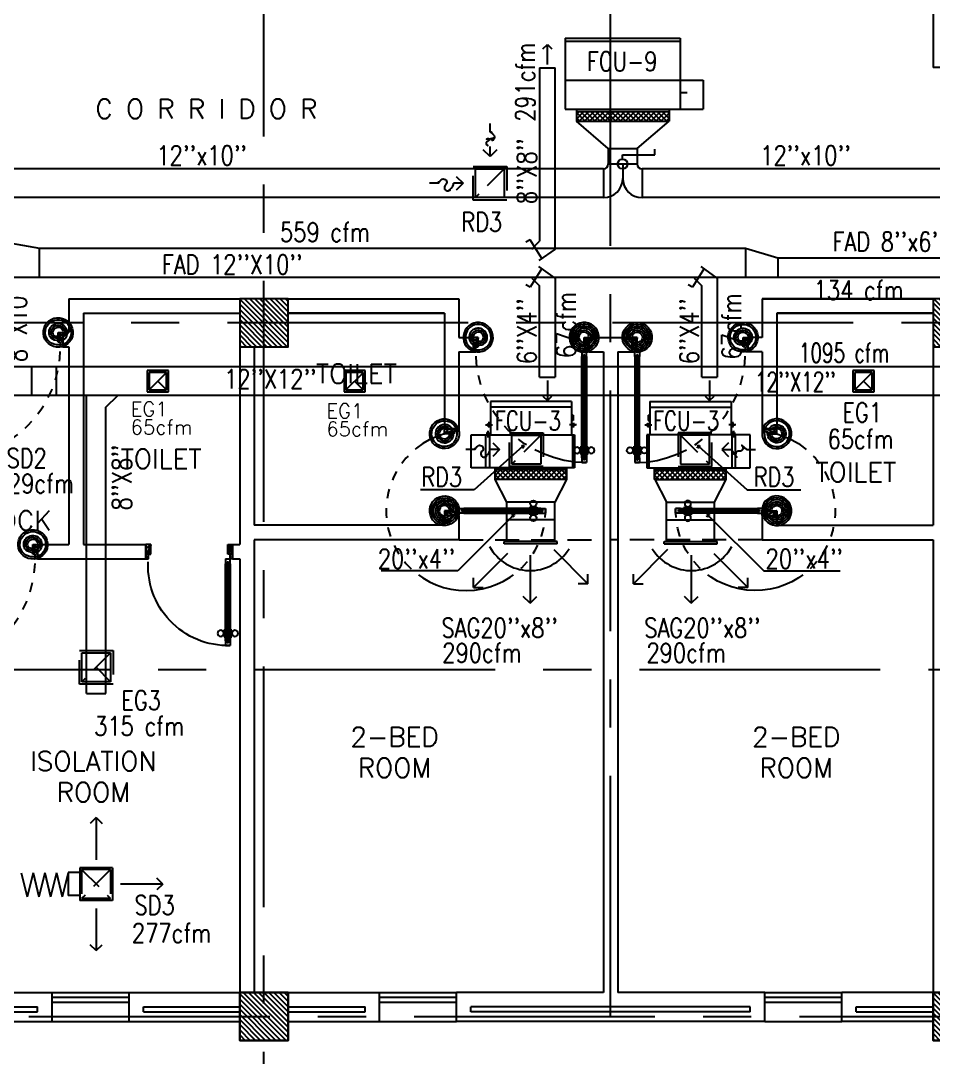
# Model space of a CAD drawing. Extents: x 417866029 to 417866302, y 43498045 to 43498122.
# Drawn here: x 417866078.52 to 417866087.99, y 43498050.95 to 43498061.71 of the extents above; entities that cross this region are included whole.
import ezdxf
from ezdxf.enums import TextEntityAlignment as Align

# ---------------------------------------------------------------- set-up
doc = ezdxf.new("R2010")
doc.units = 0
doc.header["$MEASUREMENT"] = 0
doc.linetypes.add('CENTERX2', pattern=[4, 2.5, -0.5, 0.5, -0.5])
doc.linetypes.add('HIDDEN', pattern=[0.375, 0.25, -0.125])
doc.layers.get('0').update_dxf_attribs({"linetype": 'CONTINUOUS'})
for name, color, linetype in [('AXES', 11, 'CENTERX2'), ('COL', 7, 'CONTINUOUS'), ('DOOR', 9, 'CONTINUOUS'), ('DUCT', 6, 'CONTINUOUS'), ('EXDUCT', 10, 'CONTINUOUS'), ('FCU', 6, 'CONTINUOUS'), ('HAT', 11, 'CONTINUOUS'), ('INSUL', 9, 'CONTINUOUS'), ('M-EGU.', 2, 'CONTINUOUS'), ('M-TEXT', 2, 'CONTINUOUS'), ('PSUPPLY', 3, 'HIDDEN'), ('RM-NAME', 9, 'CONTINUOUS'), ('SCD', 2, 'CONTINUOUS'), ('WALL', 9, 'CONTINUOUS'), ('WIN', 9, 'CONTINUOUS')]:
    doc.layers.add(name, color=color, linetype=linetype)
doc.styles.add('ROMANS', font='ROMANS.shx', dxfattribs={"width": 0.6})

# ---------------------------------------------------------------- blocks, each defined once
blk = doc.blocks.new('DOOR100')
at = {"layer": 'DOOR', "color": 7, "linetype": 'ByBlock'}
for p, q in [((-75, 1250), (-75, 1300)), ((-75, 1300), (-25, 1300)), ((-25, 1300), (-75, 1300)), ((-25, 1250), (-25, 1300)), ((-91, 1205), (-91, 1140)), ((-82, 1205), (-91, 1205)), ((-82, 1128), (-82, 1218)), ((-75, 1218), (-82, 1218)), ((-82, 1205), (-82, 1140)), ((-58, 1250), (-75, 1250)), ((-58, 1250), (-58, 1270)), ((-42, 1270), (-58, 1270)), ((-42, 1250), (-42, 1270)), ((-25, 1250), (-42, 1250)), ((-25, 1218), (-18, 1218)), ((-18, 1128), (-18, 1218)), ((-18, 1205), (-18, 1140)), ((-18, 1205), (-9, 1205)), ((-9, 1205), (-9, 1140)), ((-82, 1140), (-91, 1140)), ((-75, 1128), (-82, 1128)), ((-25, 1128), (-18, 1128)), ((-18, 1140), (-9, 1140)), ((-1200, 0), (-1200, 150)), ((-1200, 150), (-1175, 150)), ((-1200, 150), (-1200, 0)), ((-1150, 0), (-1200, 114)), ((-1175, 150), (-1175, 100)), ((-75, 200), (-58, 200)), ((-75, 150), (-75, 200)), ((-75, 150), (-25, 150)), ((-58, 200), (-58, 180)), ((-58, 180), (-42, 180)), ((-50, 0), (0, 114)), ((-42, 200), (-25, 200)), ((-42, 180), (-42, 200)), ((-25, 200), (-25, 150)), ((0, 150), (-25, 150)), ((-25, 150), (-25, 100)), ((0, 0), (0, 150)), ((0, 150), (0, 0)), ((-1150, 0), (-1200, 40)), ((-1150, 0), (-1200, 0)), ((-1175, 100), (-1150, 100)), ((-1150, 0), (-1163, 100)), ((-1150, 100), (-1150, 0)), ((-50, 100), (-50, 0)), ((-50, 0), (-37, 100)), ((-25, 100), (-50, 100)), ((-50, 0), (0, 40)), ((-50, 0), (0, 0))]:
    blk.add_line(p, q, dxfattribs=at)
at = {"layer": 'DOOR', "linetype": 'ByBlock'}
for p, q in [((-75, 1250), (-75, 200)), ((-58, 200), (-58, 1250)), ((-42, 200), (-42, 1250)), ((-25, 200), (-25, 1250))]:
    blk.add_line(p, q, dxfattribs=at)
at = {"layer": 'DOOR', "color": 7, "linetype": 'ByBlock'}
for centre in [(-124, 1173), (24, 1173)]:
    blk.add_circle(centre, 32.4, dxfattribs=at)
at = {"layer": 'DOOR', "linetype": 'HIDDEN', "ltscale": 0.5}
blk.add_arc((-25, 150), 1150, 90, 180, dxfattribs=at)
at = {"layer": 'DOOR', "color": 7, "linetype": 'ByBlock'}
for centre, radius, start, end in [((-1150, 0), 154, 103.7142, 108.8947), ((-1150, 0), 134, 100.72, 111.8402), ((-50, 0), 134, 68.1598, 79.28), ((-50, 0), 114, 64.0838, 77.3774), ((-50, 0), 154, 71.1053, 76.2858), ((-1150, 0), 94.4, 90, 121.9818), ((-1150, 0), 74.4, 90, 132.2236), ((-1150, 0), 54.4, 90, 156.7926), ((-1150, 0), 34.4, 90, 180), ((-1150, 0), 14.4, 90, 180), ((-50, 0), 94.4, 58.0182, 90), ((-50, 0), 74.4, 47.7764, 90), ((-50, 0), 54.4, 23.2074, 90), ((-50, 0), 34.4, 0, 90), ((-50, 0), 14.4, 0, 90)]:
    blk.add_arc(centre, radius, start, end, dxfattribs=at)
blk = doc.blocks.new('DOOR90')
at = {"layer": 'DOOR', "color": 7, "linetype": 'ByBlock'}
for p, q in [((-150, 0), (0, 0)), ((-150, 0), (-150, -25)), ((0, -50), (-114, 0)), ((0, -50), (-40, 0)), ((0, -50), (0, 0)), ((-1000, -25), (-1050, -25)), ((-1050, -75), (-1050, -25)), ((-1050, -25), (-1050, -75)), ((-1000, -75), (-1050, -75)), ((-1000, -42), (-1020, -42)), ((-1020, -42), (-1020, -58)), ((-1000, -58), (-1020, -58)), ((-1000, -25), (-1000, -42)), ((-1000, -58), (-1000, -75)), ((-878, -18), (-968, -18)), ((-968, -25), (-968, -18)), ((-968, -75), (-968, -82)), ((-878, -82), (-968, -82)), ((-955, -9), (-890, -9)), ((-955, -18), (-955, -9)), ((-955, -18), (-890, -18)), ((-955, -82), (-890, -82)), ((-955, -82), (-955, -91)), ((-955, -91), (-890, -91)), ((-890, -18), (-890, -9)), ((-890, -82), (-890, -91)), ((-878, -25), (-878, -18)), ((-878, -75), (-878, -82)), ((-200, -25), (-150, -25)), ((-200, -42), (-200, -25)), ((-180, -42), (-200, -42)), ((-200, -58), (-180, -58)), ((-200, -75), (-200, -58)), ((-150, -75), (-200, -75)), ((-180, -58), (-180, -42)), ((-150, -25), (-100, -25)), ((-150, -75), (-150, -25)), ((-100, -25), (-100, -50)), ((0, -50), (-100, -37)), ((-100, -50), (0, -50)), ((0, -850), (-114, -900)), ((-100, -875), (-100, -850)), ((0, -850), (-100, -863)), ((-100, -850), (0, -850)), ((0, -850), (-40, -900)), ((0, -850), (0, -900)), ((-150, -875), (-100, -875)), ((-150, -900), (-150, -875)), ((-150, -900), (0, -900)), ((0, -900), (-150, -900))]:
    blk.add_line(p, q, dxfattribs=at)
at = {"layer": 'DOOR', "linetype": 'ByBlock'}
for p, q in [((-200, -25), (-1000, -25)), ((-200, -42), (-1000, -42)), ((-200, -58), (-1000, -58)), ((-1000, -75), (-200, -75))]:
    blk.add_line(p, q, dxfattribs=at)
at = {"layer": 'DOOR', "color": 7, "linetype": 'ByBlock'}
for centre in [(-923, 24), (-923, -124)]:
    blk.add_circle(centre, 32.4, dxfattribs=at)
for centre, radius, start, end in [((0, -50), 154, 161.1053, 166.2858), ((0, -50), 94.4, 148.0182, 180), ((0, -50), 134, 158.1598, 169.28), ((0, -50), 114, 154.0838, 167.3774), ((0, -50), 74.4, 137.7764, 180), ((0, -50), 54.4, 113.2074, 180), ((0, -50), 34.4, 90, 180), ((0, -50), 14.4, 90, 180), ((0, -850), 94.4, 180, 211.9818), ((0, -850), 74.4, 180, 222.2236), ((0, -850), 54.4, 180, 246.7926), ((0, -850), 34.4, 180, 270), ((0, -850), 14.4, 180, 270), ((0, -850), 154, 193.7142, 198.8947), ((0, -850), 134, 190.72, 201.8402)]:
    blk.add_arc(centre, radius, start, end, dxfattribs=at)
at = {"layer": 'DOOR', "linetype": 'HIDDEN', "ltscale": 0.5}
blk.add_arc((-222, -50), 828, 178.2701, 275.003, dxfattribs=at)
blk = doc.blocks.new('*X39')
at = {"color": 0}
for p, q in [((-750, 2538), (-672, 2616)), ((-750, 2591), (-725, 2616)), ((-660, 2516), (-750, 2606)), ((-719, 2516), (-619, 2616)), ((-607, 2516), (-707, 2616)), ((-666, 2516), (-566, 2616)), ((-554, 2516), (-654, 2616)), ((-613, 2516), (-513, 2616)), ((-501, 2516), (-601, 2616)), ((-560, 2516), (-460, 2616)), ((-448, 2516), (-548, 2616)), ((-507, 2516), (-407, 2616)), ((-394, 2516), (-494, 2616)), ((-454, 2516), (-354, 2616)), ((-341, 2516), (-441, 2616)), ((-401, 2516), (-301, 2616)), ((-288, 2516), (-388, 2616)), ((-348, 2516), (-248, 2616)), ((-235, 2516), (-335, 2616)), ((-295, 2516), (-195, 2616)), ((-182, 2516), (-282, 2616)), ((-242, 2516), (-142, 2616)), ((-129, 2516), (-229, 2616)), ((-189, 2516), (-89, 2616)), ((-76, 2516), (-176, 2616)), ((-136, 2516), (-36, 2616)), ((-23, 2516), (-123, 2616)), ((-83, 2516), (17, 2616)), ((30, 2516), (-70, 2616)), ((-30, 2516), (70, 2616)), ((83, 2516), (-17, 2616)), ((23, 2516), (123, 2616)), ((136, 2516), (36, 2616)), ((76, 2516), (176, 2616)), ((189, 2516), (89, 2616)), ((129, 2516), (215, 2601)), ((215, 2543), (142, 2616)), ((215, 2596), (195, 2616)), ((-713, 2516), (-750, 2553)), ((182, 2516), (215, 2548))]:
    blk.add_line(p, q, dxfattribs=at)
blk = doc.blocks.new('WAP16')
at = {"color": 6}
for p, q in [((-597, 0), (-597, -737)), ((-597, 0), (597, 0)), ((597, 0), (597, -737)), ((-597, -437), (597, -437)), ((-597, -737), (597, -737))]:
    blk.add_line(p, q, dxfattribs=at)
at = {"color": 3}
for p, q in [((-597, -32), (597, -32)), ((597, -437), (835, -437)), ((835, -437), (835, -737)), ((597, -562), (670, -562)), ((-482, -737), (-482, -862)), ((482, -737), (482, -862)), ((597, -737), (835, -737)), ((-482, -762), (482, -762)), ((-482, -862), (482, -862))]:
    blk.add_line(p, q, dxfattribs=at)
at = {"color": 11}
blk.add_blockref('*X39', (268, -3378), dxfattribs=at)
blk = doc.blocks.new('RM1')
at = {"layer": 'RM-NAME', "style": 'ROMANS'}
for tag, p in [('ROOMNAME1', (0, 324)), ('ROOMNAME2', (0, 0))]:
    blk.add_attdef(tag, text='', height=200, dxfattribs=at).set_placement(p, align=Align.MIDDLE)
blk = doc.blocks.new('*X37')
at = {"color": 0}
for p, q in [((16890, -2467), (16943, -2414)), ((16890, -2520), (16990, -2420)), ((16990, -2565), (16890, -2465)), ((16890, -2573), (16990, -2473)), ((16990, -2512), (16892, -2414)), ((16990, -2459), (16945, -2414)), ((16990, -2619), (16890, -2519)), ((16890, -2626), (16990, -2526)), ((16990, -2672), (16890, -2572)), ((16890, -2679), (16990, -2579)), ((16990, -2725), (16890, -2625)), ((16890, -2732), (16990, -2632)), ((16990, -2778), (16890, -2678)), ((16890, -2785), (16990, -2685)), ((16990, -2831), (16890, -2731)), ((16890, -2838), (16990, -2738)), ((16990, -2884), (16890, -2784)), ((16890, -2891), (16990, -2791)), ((16990, -2937), (16890, -2837)), ((16890, -2944), (16990, -2844)), ((16990, -2990), (16890, -2890)), ((16890, -2997), (16990, -2897)), ((16990, -3043), (16890, -2943)), ((16890, -3050), (16990, -2950)), ((16990, -3096), (16890, -2996)), ((16890, -3103), (16990, -3003)), ((16990, -3149), (16890, -3049)), ((16944, -3155), (16890, -3102)), ((16892, -3155), (16990, -3056)), ((16945, -3155), (16990, -3109))]:
    blk.add_line(p, q, dxfattribs=at)
blk = doc.blocks.new('WHE06')
at = {"color": 3}
for p, q in [((689, 622), (346, 622)), ((346, 622), (346, 469)), ((689, 469), (689, 622)), ((212, 437), (269, 437)), ((232, 452), (232, 422)), ((232, 452), (252, 452)), ((242, 472), (242, 399)), ((252, 452), (252, 422)), ((305, 448), (373, 448)), ((321, 458), (321, 438)), ((321, 458), (346, 458)), ((321, 438), (346, 438)), ((346, 430), (689, 430)), ((60, -422), (60, 422)), ((811, 371), (689, 371)), ((711, -371), (711, 371)), ((811, -371), (811, 371)), ((142, -437), (142, -422)), ((197, -437), (197, -422)), ((232, -452), (232, -422)), ((242, -472), (242, -399)), ((252, -452), (252, -422)), ((811, -371), (689, -371)), ((142, -437), (197, -437)), ((221, -437), (269, -437)), ((232, -452), (252, -452)), ((346, -430), (689, -430))]:
    blk.add_line(p, q, dxfattribs=at)
at = {"color": 6}
for p, q in [((346, 469), (346, -451)), ((689, 469), (346, 469)), ((689, -451), (689, 469)), ((0, -422), (0, 422)), ((0, 422), (346, 422)), ((0, -422), (346, -422)), ((346, -451), (689, -451))]:
    blk.add_line(p, q, dxfattribs=at)
at = {"color": 11}
blk.add_blockref('*X37', (-16179, 2784), dxfattribs=at)
blk = doc.blocks.new('*X83')
at = {"color": 0}
for p, q in [((238727, 169890), (239227, 170390)), ((238729, 169945), (239174, 170390)), ((238729, 169998), (239121, 170390)), ((238729, 170051), (239067, 170390)), ((238729, 170104), (239014, 170390)), ((238729, 170157), (238961, 170390)), ((238729, 170210), (238908, 170390)), ((238729, 170263), (238855, 170390)), ((238729, 170316), (238802, 170390)), ((238729, 170369), (238749, 170390)), ((238780, 169890), (239229, 170339)), ((238833, 169890), (239229, 170286)), ((238886, 169890), (239229, 170233)), ((238939, 169890), (239229, 170180)), ((238992, 169890), (239229, 170127)), ((239045, 169890), (239229, 170074)), ((239098, 169890), (239229, 170020)), ((239151, 169890), (239229, 169967)), ((239204, 169890), (239229, 169914))]:
    blk.add_line(p, q, dxfattribs=at)
blk = doc.blocks.new('COL50')
at = {"layer": 'COL'}
blk.add_lwpolyline([(-250, 250), (-250, -250), (250, -250), (250, 250)], close=True, dxfattribs=at)
blk = doc.blocks.new('*X78')
at = {"color": 0}
for p, q in [((238729, 177104), (239214, 177590)), ((238729, 177157), (239161, 177590)), ((238729, 177210), (239108, 177590)), ((238729, 177263), (239055, 177590)), ((238729, 177316), (239002, 177590)), ((238729, 177369), (238949, 177590)), ((238729, 177422), (238896, 177590)), ((238729, 177475), (238843, 177590)), ((238729, 177528), (238790, 177590)), ((238729, 177581), (238737, 177590)), ((238767, 177090), (239229, 177551)), ((238820, 177090), (239229, 177498)), ((238873, 177090), (239229, 177445)), ((238926, 177090), (239229, 177392)), ((238979, 177090), (239229, 177339)), ((239032, 177090), (239229, 177286)), ((239085, 177090), (239229, 177233)), ((239138, 177090), (239229, 177180)), ((239191, 177090), (239229, 177127))]:
    blk.add_line(p, q, dxfattribs=at)
blk = doc.blocks.new('*X84')
at = {"color": 0}
for p, q in [((245929, 169932), (246386, 170390)), ((245929, 169985), (246333, 170390)), ((245929, 170038), (246280, 170390)), ((245929, 170091), (246227, 170390)), ((245929, 170144), (246174, 170390)), ((245929, 170197), (246121, 170390)), ((245929, 170250), (246068, 170390)), ((245929, 170303), (246015, 170390)), ((245929, 170357), (245962, 170390)), ((245939, 169890), (246429, 170379)), ((245992, 169890), (246429, 170326)), ((246045, 169890), (246429, 170273)), ((246098, 169890), (246429, 170220)), ((246151, 169890), (246429, 170167)), ((246204, 169890), (246429, 170114)), ((246257, 169890), (246429, 170061)), ((246310, 169890), (246429, 170008)), ((246363, 169890), (246429, 169955)), ((246416, 169890), (246429, 169902))]:
    blk.add_line(p, q, dxfattribs=at)
blk = doc.blocks.new('*X77')
at = {"color": 0}
for p, q in [((245927, 177090), (246427, 177590)), ((245929, 177145), (246374, 177590)), ((245929, 177198), (246321, 177590)), ((245929, 177251), (246267, 177590)), ((245929, 177304), (246214, 177590)), ((245929, 177357), (246161, 177590)), ((245929, 177410), (246108, 177590)), ((245929, 177463), (246055, 177590)), ((245929, 177516), (246002, 177590)), ((245929, 177569), (245949, 177590)), ((245980, 177090), (246429, 177539)), ((246033, 177090), (246429, 177486)), ((246086, 177090), (246429, 177433)), ((246139, 177090), (246429, 177380)), ((246192, 177090), (246429, 177327)), ((246245, 177090), (246429, 177274)), ((246298, 177090), (246429, 177220)), ((246351, 177090), (246429, 177167)), ((246404, 177090), (246429, 177114))]:
    blk.add_line(p, q, dxfattribs=at)

msp = doc.modelspace()

# ---------------------------------------------------------------- linework, layer by layer
at = {"layer": 'AXES'}
for p, q in [((417866081.043, 43498044.506), (417866081.043, 43498121.777)), ((417866084.643, 43498051.371), (417866084.643, 43498110.191)), ((417866103.163, 43498058.571), (417866053.153, 43498058.571)), ((417866095.443, 43498054.971), (417866053.153, 43498054.971)), ((417866034.603, 43498051.371), (417866103.163, 43498051.371))]:
    msp.add_line(p, q, dxfattribs=at)
at = {"layer": 'COL'}
for points in [[(417866081.293, 43498051.621), (417866081.293, 43498051.121), (417866080.793, 43498051.121), (417866080.793, 43498051.621)], [(417866088.493, 43498051.621), (417866088.493, 43498051.121), (417866087.993, 43498051.121), (417866087.993, 43498051.621)]]:
    msp.add_lwpolyline(points, close=True, dxfattribs=at)
at = {"layer": 'DUCT'}
for p, q in [((417866083.939, 43498061.415), (417866083.986, 43498061.462)), ((417866083.986, 43498061.462), (417866084.033, 43498061.415)), ((417866083.986, 43498061.254), (417866083.986, 43498061.462)), ((417866083.906, 43498061.22), (417866083.906, 43498059.418)), ((417866083.906, 43498061.22), (417866084.066, 43498061.22)), ((417866084.066, 43498059.338), (417866084.066, 43498061.22)), ((417866083.808, 43498059.432), (417866083.762, 43498059.409)), ((417866083.928, 43498059.241), (417866083.808, 43498059.432)), ((417866083.808, 43498059.432), (417866083.808, 43498059.432)), ((417866083.826, 43498059.338), (417866083.906, 43498059.418)), ((417866084.066, 43498059.338), (417866083.898, 43498059.22)), ((417866083.928, 43498059.134), (417866083.808, 43498058.943)), ((417866084.066, 43498059.037), (417866083.898, 43498059.155)), ((417866085.613, 43498059.134), (417866085.493, 43498058.943)), ((417866085.751, 43498059.037), (417866085.584, 43498059.155)), ((417866083.826, 43498059.037), (417866083.906, 43498058.957)), ((417866084.066, 43498059.037), (417866084.066, 43498058.007)), ((417866085.511, 43498059.037), (417866085.591, 43498058.957)), ((417866085.751, 43498059.037), (417866085.751, 43498058.007)), ((417866083.808, 43498058.943), (417866083.762, 43498058.966)), ((417866083.808, 43498058.943), (417866083.808, 43498058.943)), ((417866083.906, 43498058.007), (417866083.906, 43498058.957)), ((417866085.493, 43498058.943), (417866085.448, 43498058.966)), ((417866085.493, 43498058.943), (417866085.493, 43498058.943)), ((417866085.591, 43498058.007), (417866085.591, 43498058.957)), ((417866083.906, 43498058.007), (417866084.066, 43498058.007)), ((417866085.591, 43498058.007), (417866085.751, 43498058.007))]:
    msp.add_line(p, q, dxfattribs=at)
at = {"layer": 'DUCT', "linetype": 'ByBlock'}
for p, q in [((417866084.619, 43498060.383), (417866084.287, 43498060.664)), ((417866084.919, 43498060.383), (417866085.252, 43498060.664)), ((417866084.619, 43498060.383), (417866084.619, 43498060.221)), ((417866084.619, 43498060.383), (417866084.919, 43498060.383)), ((417866084.919, 43498060.383), (417866084.919, 43498060.221)), ((417866084.619, 43498060.221), (417866084.919, 43498060.221)), ((417866084.769, 43498060.221), (417866084.769, 43498060.071)), ((417866084.569, 43498060.171), (417866077.74, 43498060.171)), ((417866084.569, 43498060.171), (417866084.569, 43498059.871)), ((417866084.969, 43498060.171), (417866084.969, 43498059.871)), ((417866090.165, 43498060.171), (417866084.969, 43498060.171)), ((417866084.569, 43498059.871), (417866077.74, 43498059.871)), ((417866090.165, 43498059.871), (417866084.969, 43498059.871)), ((417866078.417, 43498059.397), (417866078.711, 43498059.347)), ((417866078.711, 43498059.347), (417866086.045, 43498059.347)), ((417866078.711, 43498059.047), (417866078.711, 43498059.347)), ((417866086.045, 43498059.347), (417866086.045, 43498059.047)), ((417866086.045, 43498059.347), (417866086.379, 43498059.247)), ((417866086.379, 43498059.247), (417866091.48, 43498059.247)), ((417866086.379, 43498059.247), (417866086.379, 43498059.047)), ((417866071.485, 43498059.047), (417866092.854, 43498059.047))]:
    msp.add_line(p, q, dxfattribs=at)
at = {"layer": 'DUCT', "color": 2, "linetype": 'ByBlock'}
for p, q in [((417866084.767, 43498060.272), (417866084.767, 43498060.315)), ((417866084.767, 43498060.315), (417866085.102, 43498060.315)), ((417866085.102, 43498060.315), (417866085.102, 43498060.373)), ((417866078.523, 43498052.862), (417866078.584, 43498052.615)), ((417866078.645, 43498052.862), (417866078.584, 43498052.615)), ((417866078.645, 43498052.862), (417866078.706, 43498052.615)), ((417866078.766, 43498052.862), (417866078.706, 43498052.615)), ((417866078.766, 43498052.862), (417866078.827, 43498052.615)), ((417866078.888, 43498052.862), (417866078.827, 43498052.615)), ((417866078.888, 43498052.862), (417866078.949, 43498052.615)), ((417866079.009, 43498052.862), (417866078.949, 43498052.615))]:
    msp.add_line(p, q, dxfattribs=at)
at = {"layer": 'DUCT', "linetype": 'Continuous'}
for p, q in [((417866083.564, 43498056.709), (417866083.445, 43498056.945)), ((417866084.186, 43498056.945), (417866084.064, 43498056.709)), ((417866085.101, 43498056.945), (417866085.223, 43498056.709)), ((417866085.723, 43498056.709), (417866085.842, 43498056.945)), ((417866083.564, 43498056.527), (417866083.564, 43498056.709)), ((417866084.064, 43498056.709), (417866083.564, 43498056.709)), ((417866084.064, 43498056.527), (417866084.064, 43498056.709)), ((417866085.223, 43498056.527), (417866085.223, 43498056.709)), ((417866085.223, 43498056.709), (417866085.723, 43498056.709)), ((417866085.723, 43498056.527), (417866085.723, 43498056.709))]:
    msp.add_line(p, q, dxfattribs=at)
at = {"layer": 'DUCT', "color": 2, "linetype": 'HIDDEN'}
for p, q in [((417866083.069, 43498056.321), (417866084.481, 43498056.321)), ((417866086.219, 43498056.321), (417866084.631, 43498056.321))]:
    msp.add_line(p, q, dxfattribs=at)
at = {"layer": 'DUCT', "color": 2, "linetype": 'ByBlock'}
msp.add_circle((417866084.767, 43498060.221), 0.0512, dxfattribs=at)
at = {"layer": 'DUCT', "linetype": 'ByBlock'}
for centre, radius, start, end in [((417866084.569, 43498060.221), 0.05, 270, 0), ((417866084.969, 43498060.221), 0.05, 180, 270), ((417866084.569, 43498060.071), 0.2, 270, 0), ((417866084.969, 43498060.071), 0.2, 180, 270)]:
    msp.add_arc(centre, radius, start, end, dxfattribs=at)
at = {"layer": 'EXDUCT', "linetype": 'ByBlock'}
for p, q in [((417866088.578, 43498058.116), (417866072.832, 43498058.116)), ((417866078.629, 43498058.116), (417866078.629, 43498057.816)), ((417866078.887, 43498058.116), (417866078.887, 43498057.816)), ((417866088.578, 43498057.816), (417866072.832, 43498057.816)), ((417866079.201, 43498054.725), (417866079.201, 43498057.816)), ((417866079.401, 43498057.697), (417866079.526, 43498057.816)), ((417866079.401, 43498054.725), (417866079.401, 43498057.697)), ((417866079.201, 43498054.725), (417866079.401, 43498054.725))]:
    msp.add_line(p, q, dxfattribs=at)
at = {"layer": 'INSUL'}
for p, q in [((417866077.693, 43498051.471), (417866078.693, 43498051.471)), ((417866077.693, 43498051.421), (417866078.693, 43498051.421)), ((417866078.693, 43498051.421), (417866078.693, 43498051.471)), ((417866079.793, 43498051.471), (417866080.793, 43498051.471)), ((417866079.793, 43498051.421), (417866079.793, 43498051.471)), ((417866079.793, 43498051.421), (417866080.793, 43498051.421)), ((417866081.293, 43498051.471), (417866082.093, 43498051.471)), ((417866081.293, 43498051.421), (417866082.093, 43498051.421)), ((417866082.093, 43498051.421), (417866082.093, 43498051.471)), ((417866083.193, 43498051.421), (417866083.193, 43498051.471)), ((417866086.093, 43498051.471), (417866083.193, 43498051.471)), ((417866086.093, 43498051.421), (417866083.193, 43498051.421)), ((417866086.093, 43498051.421), (417866086.093, 43498051.471)), ((417866087.193, 43498051.421), (417866087.193, 43498051.471)), ((417866087.193, 43498051.471), (417866087.993, 43498051.471)), ((417866087.193, 43498051.421), (417866087.993, 43498051.421))]:
    msp.add_line(p, q, dxfattribs=at)
at = {"layer": 'M-EGU.'}
for p, q in [((417866083.392, 43498060.554), (417866083.392, 43498060.64)), ((417866083.392, 43498060.297), (417866083.321, 43498060.367)), ((417866083.392, 43498060.297), (417866083.392, 43498060.403)), ((417866083.462, 43498060.367), (417866083.392, 43498060.297)), ((417866083.04, 43498060.091), (417866083.111, 43498060.02)), ((417866083.239, 43498059.871), (417866083.239, 43498060.171)), ((417866083.239, 43498060.171), (417866083.539, 43498060.171)), ((417866083.539, 43498060.171), (417866083.539, 43498059.871)), ((417866082.851, 43498060.02), (417866082.762, 43498060.02)), ((417866083.111, 43498060.02), (417866083.01, 43498060.02)), ((417866083.111, 43498060.02), (417866083.04, 43498059.95)), ((417866083.539, 43498059.871), (417866083.239, 43498059.871)), ((417866083.986, 43498057.972), (417866083.986, 43498057.765)), ((417866085.671, 43498057.972), (417866085.671, 43498057.765)), ((417866083.939, 43498057.812), (417866083.986, 43498057.765)), ((417866083.986, 43498057.765), (417866084.033, 43498057.812)), ((417866085.624, 43498057.812), (417866085.671, 43498057.765)), ((417866085.671, 43498057.765), (417866085.719, 43498057.812)), ((417866083.617, 43498057.106), (417866083.617, 43498057.406)), ((417866083.617, 43498057.406), (417866083.917, 43498057.406)), ((417866083.917, 43498057.406), (417866083.917, 43498057.106)), ((417866085.37, 43498057.406), (417866085.37, 43498057.106)), ((417866085.67, 43498057.406), (417866085.37, 43498057.406)), ((417866085.67, 43498057.106), (417866085.67, 43498057.406)), ((417866083.419, 43498057.326), (417866083.489, 43498057.256)), ((417866085.868, 43498057.326), (417866085.798, 43498057.256)), ((417866083.229, 43498057.256), (417866083.14, 43498057.256)), ((417866083.489, 43498057.256), (417866083.388, 43498057.256)), ((417866083.489, 43498057.256), (417866083.419, 43498057.185)), ((417866085.798, 43498057.256), (417866085.868, 43498057.185)), ((417866085.798, 43498057.256), (417866085.899, 43498057.256)), ((417866086.058, 43498057.256), (417866086.147, 43498057.256)), ((417866083.917, 43498057.106), (417866083.617, 43498057.106)), ((417866085.37, 43498057.106), (417866085.67, 43498057.106)), ((417866084.064, 43498056.527), (417866083.564, 43498056.527)), ((417866083.564, 43498056.302), (417866083.564, 43498056.527)), ((417866084.064, 43498056.302), (417866084.064, 43498056.527)), ((417866085.223, 43498056.527), (417866085.723, 43498056.527)), ((417866085.223, 43498056.302), (417866085.223, 43498056.527)), ((417866085.723, 43498056.302), (417866085.723, 43498056.527)), ((417866083.539, 43498056.277), (417866083.539, 43498056.302)), ((417866084.089, 43498056.302), (417866083.539, 43498056.302)), ((417866084.089, 43498056.277), (417866083.539, 43498056.277)), ((417866084.053, 43498056.218), (417866084.407, 43498055.864)), ((417866084.089, 43498056.277), (417866084.089, 43498056.302)), ((417866085.234, 43498056.218), (417866084.88, 43498055.864)), ((417866085.198, 43498056.277), (417866085.198, 43498056.302)), ((417866085.198, 43498056.302), (417866085.748, 43498056.302)), ((417866085.198, 43498056.277), (417866085.748, 43498056.277)), ((417866085.748, 43498056.277), (417866085.748, 43498056.302)), ((417866083.573, 43498056.178), (417866083.219, 43498055.825)), ((417866083.806, 43498056.161), (417866083.806, 43498055.661)), ((417866085.481, 43498056.161), (417866085.481, 43498055.661)), ((417866085.714, 43498056.178), (417866086.068, 43498055.825)), ((417866083.219, 43498055.825), (417866083.219, 43498055.925)), ((417866084.407, 43498055.864), (417866084.407, 43498055.964)), ((417866084.88, 43498055.864), (417866084.88, 43498055.964)), ((417866086.068, 43498055.825), (417866086.068, 43498055.925)), ((417866083.219, 43498055.825), (417866083.319, 43498055.825)), ((417866084.407, 43498055.864), (417866084.307, 43498055.864)), ((417866084.88, 43498055.864), (417866084.98, 43498055.864)), ((417866086.068, 43498055.825), (417866085.968, 43498055.825)), ((417866083.806, 43498055.661), (417866083.736, 43498055.732)), ((417866083.806, 43498055.661), (417866083.877, 43498055.732)), ((417866085.481, 43498055.661), (417866085.41, 43498055.732)), ((417866085.481, 43498055.661), (417866085.551, 43498055.732)), ((417866079.151, 43498054.846), (417866079.151, 43498055.146)), ((417866079.151, 43498055.146), (417866079.451, 43498055.146)), ((417866079.451, 43498055.146), (417866079.451, 43498054.846)), ((417866079.451, 43498054.846), (417866079.151, 43498054.846)), ((417866079.301, 43498053.437), (417866079.24, 43498053.376)), ((417866079.301, 43498053.437), (417866079.301, 43498052.998)), ((417866079.301, 43498053.437), (417866079.362, 43498053.376)), ((417866079.471, 43498052.916), (417866079.13, 43498052.916)), ((417866079.13, 43498052.916), (417866079.13, 43498052.575)), ((417866079.471, 43498052.916), (417866079.471, 43498052.575)), ((417866079.01, 43498052.866), (417866079.01, 43498052.626)), ((417866079.13, 43498052.866), (417866079.01, 43498052.866)), ((417866079.992, 43498052.746), (417866079.931, 43498052.807)), ((417866079.992, 43498052.746), (417866079.553, 43498052.746)), ((417866079.992, 43498052.746), (417866079.931, 43498052.685)), ((417866079.13, 43498052.626), (417866079.01, 43498052.626)), ((417866079.471, 43498052.575), (417866079.13, 43498052.575)), ((417866079.301, 43498052.493), (417866079.301, 43498052.055)), ((417866079.301, 43498052.055), (417866079.24, 43498052.116)), ((417866079.301, 43498052.055), (417866079.362, 43498052.116))]:
    msp.add_line(p, q, dxfattribs=at)
at = {"layer": 'M-EGU.', "linetype": 'HIDDEN'}
for p, q in [((417866083.214, 43498059.846), (417866083.214, 43498060.196)), ((417866083.214, 43498060.196), (417866083.564, 43498060.196)), ((417866083.539, 43498060.171), (417866083.239, 43498059.871)), ((417866083.564, 43498060.196), (417866083.564, 43498059.846)), ((417866083.564, 43498059.846), (417866083.214, 43498059.846)), ((417866083.592, 43498057.081), (417866083.592, 43498057.431)), ((417866083.592, 43498057.431), (417866083.942, 43498057.431)), ((417866083.917, 43498057.406), (417866083.617, 43498057.106)), ((417866083.942, 43498057.431), (417866083.942, 43498057.081)), ((417866085.345, 43498057.431), (417866085.345, 43498057.081)), ((417866085.695, 43498057.431), (417866085.345, 43498057.431)), ((417866085.37, 43498057.406), (417866085.67, 43498057.106)), ((417866085.695, 43498057.081), (417866085.695, 43498057.431)), ((417866083.942, 43498057.081), (417866083.592, 43498057.081)), ((417866085.345, 43498057.081), (417866085.695, 43498057.081)), ((417866079.126, 43498054.821), (417866079.126, 43498055.171)), ((417866079.126, 43498055.171), (417866079.476, 43498055.171)), ((417866079.451, 43498055.146), (417866079.151, 43498054.846)), ((417866079.476, 43498055.171), (417866079.476, 43498054.821)), ((417866079.476, 43498054.821), (417866079.126, 43498054.821)), ((417866079.451, 43498052.896), (417866079.15, 43498052.595)), ((417866079.15, 43498052.896), (417866079.451, 43498052.595)), ((417866079.451, 43498052.896), (417866079.15, 43498052.896)), ((417866079.15, 43498052.896), (417866079.15, 43498052.595)), ((417866079.451, 43498052.896), (417866079.451, 43498052.595)), ((417866079.451, 43498052.595), (417866079.15, 43498052.595))]:
    msp.add_line(p, q, dxfattribs=at)
at = {"layer": 'M-EGU.', "linetype": 'ByBlock'}
msp.add_line((417866079.451, 43498054.846), (417866079.301, 43498054.996), dxfattribs=at)
at = {"layer": 'M-EGU.'}
for points in [[(417866083.392, 43498060.554, -0.187862), (417866083.429, 43498060.531, -0.202645), (417866083.438, 43498060.492, -0.616915), (417866083.388, 43498060.476, 0.668708), (417866083.341, 43498060.457, 0.194285), (417866083.355, 43498060.421, 0.186051), (417866083.392, 43498060.403)], [(417866082.851, 43498060.02, -0.1324), (417866082.873, 43498060.053, -0.15664), (417866082.904, 43498060.065, -0.736612), (417866082.929, 43498060.002, 0.774232), (417866082.957, 43498059.941, 0.203349), (417866082.999, 43498059.969, 0.193808), (417866083.01, 43498060.02)], [(417866083.229, 43498057.256, -0.1324), (417866083.251, 43498057.288, -0.15664), (417866083.282, 43498057.301, -0.736612), (417866083.307, 43498057.238, 0.774232), (417866083.335, 43498057.177, 0.203349), (417866083.377, 43498057.204, 0.193808), (417866083.388, 43498057.256)], [(417866086.058, 43498057.256, -0.1324), (417866086.036, 43498057.288, -0.15664), (417866086.005, 43498057.301, -0.736612), (417866085.98, 43498057.238, 0.774232), (417866085.952, 43498057.177, 0.203349), (417866085.91, 43498057.204, 0.193808), (417866085.899, 43498057.256)]]:
    msp.add_lwpolyline(points, format="xyb", dxfattribs=at)
for centre, major_axis, start_param, end_param in [((417866083.806, 43498056.477), (-0.001, 0.477), 2.066161, 4.153666), ((417866085.481, 43498056.477), (0.001, 0.477), 2.12952, 4.217024)]:
    msp.add_ellipse(centre, major_axis=major_axis, ratio=0.999985, start_param=start_param, end_param=end_param, dxfattribs=at)
at = {"layer": 'PSUPPLY', "color": 4, "linetype": 'Continuous'}
for p, q in [((417866083.732, 43498057.29), (417866083.226, 43498056.839)), ((417866085.555, 43498057.29), (417866086.061, 43498056.839)), ((417866083.226, 43498056.839), (417866082.668, 43498056.839)), ((417866086.061, 43498056.839), (417866086.619, 43498056.839)), ((417866083.633, 43498056.577), (417866083.055, 43498055.999)), ((417866085.654, 43498056.577), (417866086.233, 43498055.999)), ((417866083.055, 43498055.999), (417866082.259, 43498055.999)), ((417866086.233, 43498055.999), (417866087.028, 43498055.999))]:
    msp.add_line(p, q, dxfattribs=at)
at = {"layer": 'PSUPPLY', "linetype": 'Continuous'}
for centre, major_axis, start_param, end_param in [((417866083.732, 43498057.286), (0.00884, 0.00884), 5.497785, 8.639378), ((417866085.555, 43498057.286), (-0.00884, 0.00884), 3.926992, 7.068585), ((417866083.732, 43498057.286), (-0.00884, 0.00884), 0.7854, 3.926992), ((417866085.555, 43498057.286), (0.00884, 0.00884), 2.356193, 5.497785), ((417866083.631, 43498056.572), (-0.00884, 0.00884), 3.926992, 7.068585), ((417866083.631, 43498056.572), (0.00884, 0.00884), 2.356193, 5.497785), ((417866085.656, 43498056.572), (0.00884, 0.00884), 5.497785, 8.639378), ((417866085.656, 43498056.572), (-0.00884, 0.00884), 0.7854, 3.926992)]:
    msp.add_ellipse(centre, major_axis=major_axis, ratio=0.999997, start_param=start_param, end_param=end_param, dxfattribs=at)
at = {"layer": 'SCD', "linetype": 'HIDDEN'}
for p, q in [((417866080.051, 43498058.076), (417866079.831, 43498058.076)), ((417866079.831, 43498058.076), (417866079.831, 43498057.856)), ((417866079.851, 43498057.876), (417866080.031, 43498058.056)), ((417866080.051, 43498057.856), (417866080.051, 43498058.076)), ((417866082.095, 43498058.076), (417866081.875, 43498058.076)), ((417866081.875, 43498058.076), (417866081.875, 43498057.856)), ((417866081.895, 43498057.876), (417866082.075, 43498058.056)), ((417866082.095, 43498057.856), (417866082.095, 43498058.076)), ((417866087.379, 43498058.076), (417866087.159, 43498058.076)), ((417866087.159, 43498058.076), (417866087.159, 43498057.856)), ((417866087.179, 43498057.876), (417866087.359, 43498058.056)), ((417866087.379, 43498057.856), (417866087.379, 43498058.076)), ((417866079.831, 43498057.856), (417866080.051, 43498057.856)), ((417866081.875, 43498057.856), (417866082.095, 43498057.856)), ((417866087.159, 43498057.856), (417866087.379, 43498057.856))]:
    msp.add_line(p, q, dxfattribs=at)
at = {"layer": 'SCD'}
for p, q in [((417866080.031, 43498058.056), (417866079.851, 43498058.056)), ((417866079.851, 43498058.056), (417866079.851, 43498057.876)), ((417866080.031, 43498057.876), (417866080.031, 43498058.056)), ((417866082.075, 43498058.056), (417866081.895, 43498058.056)), ((417866081.895, 43498058.056), (417866081.895, 43498057.876)), ((417866082.075, 43498057.876), (417866082.075, 43498058.056)), ((417866087.359, 43498058.056), (417866087.179, 43498058.056)), ((417866087.179, 43498058.056), (417866087.179, 43498057.876)), ((417866087.359, 43498057.876), (417866087.359, 43498058.056)), ((417866079.851, 43498057.876), (417866080.031, 43498057.876)), ((417866081.895, 43498057.876), (417866082.075, 43498057.876)), ((417866087.179, 43498057.876), (417866087.359, 43498057.876))]:
    msp.add_line(p, q, dxfattribs=at)
at = {"layer": 'SCD', "linetype": 'ByBlock'}
for p, q in [((417866079.941, 43498057.966), (417866080.031, 43498057.876)), ((417866081.985, 43498057.966), (417866082.075, 43498057.876)), ((417866087.269, 43498057.966), (417866087.359, 43498057.876))]:
    msp.add_line(p, q, dxfattribs=at)
at = {"layer": 'WALL'}
for p, q in [((417866087.993, 43498062.121), (417866087.993, 43498061.221)), ((417866095.193, 43498061.221), (417866087.993, 43498061.221)), ((417866079.018, 43498058.821), (417866079.018, 43498058.471)), ((417866083.068, 43498058.821), (417866083.068, 43498058.421)), ((417866086.218, 43498058.821), (417866086.218, 43498058.421)), ((417866079.168, 43498058.671), (417866079.168, 43498056.271)), ((417866082.918, 43498058.671), (417866082.918, 43498057.471)), ((417866086.368, 43498058.671), (417866086.368, 43498057.471)), ((417866084.418, 43498058.421), (417866084.868, 43498058.421)), ((417866079.018, 43498058.321), (417866079.018, 43498056.271)), ((417866080.793, 43498058.321), (417866080.793, 43498056.271)), ((417866080.943, 43498058.321), (417866080.943, 43498056.471)), ((417866083.068, 43498058.271), (417866083.068, 43498057.471)), ((417866084.568, 43498058.271), (417866084.568, 43498051.621)), ((417866084.718, 43498058.271), (417866084.718, 43498051.621)), ((417866084.718, 43498058.271), (417866084.868, 43498058.271)), ((417866086.218, 43498058.271), (417866086.218, 43498057.471)), ((417866087.993, 43498058.321), (417866087.993, 43498056.471)), ((417866083.068, 43498057.471), (417866082.918, 43498057.471)), ((417866086.218, 43498057.471), (417866086.368, 43498057.471)), ((417866083.068, 43498056.571), (417866082.918, 43498056.571)), ((417866082.918, 43498056.571), (417866082.918, 43498056.471)), ((417866083.068, 43498056.571), (417866083.068, 43498056.321)), ((417866086.218, 43498056.571), (417866086.368, 43498056.571)), ((417866086.218, 43498056.571), (417866086.218, 43498056.321)), ((417866086.368, 43498056.571), (417866086.368, 43498056.471)), ((417866082.918, 43498056.471), (417866080.943, 43498056.471)), ((417866086.368, 43498056.471), (417866087.993, 43498056.471)), ((417866079.818, 43498056.271), (417866079.818, 43498056.121)), ((417866080.718, 43498056.271), (417866080.718, 43498056.121)), ((417866083.068, 43498056.321), (417866080.943, 43498056.321)), ((417866080.943, 43498056.321), (417866080.943, 43498051.621)), ((417866086.218, 43498056.321), (417866087.993, 43498056.321)), ((417866087.993, 43498056.321), (417866087.993, 43498051.621)), ((417866080.793, 43498056.121), (417866080.793, 43498051.621)), ((417866077.693, 43498051.621), (417866078.843, 43498051.621)), ((417866078.843, 43498051.321), (417866078.843, 43498051.621)), ((417866079.643, 43498051.321), (417866079.643, 43498051.621)), ((417866079.643, 43498051.621), (417866080.793, 43498051.621)), ((417866081.293, 43498051.621), (417866082.243, 43498051.621)), ((417866082.243, 43498051.321), (417866082.243, 43498051.621)), ((417866083.043, 43498051.321), (417866083.043, 43498051.621)), ((417866084.568, 43498051.621), (417866083.043, 43498051.621)), ((417866086.243, 43498051.621), (417866084.718, 43498051.621)), ((417866086.243, 43498051.321), (417866086.243, 43498051.621)), ((417866087.043, 43498051.321), (417866087.043, 43498051.621)), ((417866087.993, 43498051.621), (417866087.043, 43498051.621)), ((417866077.693, 43498051.321), (417866078.843, 43498051.321)), ((417866079.643, 43498051.321), (417866080.793, 43498051.321)), ((417866081.293, 43498051.321), (417866082.243, 43498051.321)), ((417866086.243, 43498051.321), (417866083.043, 43498051.321)), ((417866087.993, 43498051.321), (417866087.043, 43498051.321))]:
    msp.add_line(p, q, dxfattribs=at)
at = {"layer": 'WALL', "linetype": 'ByBlock'}
for p, q in [((417866079.018, 43498058.821), (417866080.791, 43498058.821)), ((417866081.293, 43498058.821), (417866083.068, 43498058.821)), ((417866081.293, 43498058.821), (417866083.068, 43498058.821)), ((417866087.993, 43498058.821), (417866086.218, 43498058.821)), ((417866087.993, 43498058.821), (417866086.218, 43498058.821)), ((417866086.218, 43498058.821), (417866087.993, 43498058.821)), ((417866079.168, 43498058.671), (417866080.791, 43498058.671)), ((417866081.293, 43498058.671), (417866082.918, 43498058.671)), ((417866082.918, 43498058.671), (417866081.293, 43498058.671)), ((417866087.993, 43498058.671), (417866086.368, 43498058.671)), ((417866086.368, 43498058.671), (417866087.993, 43498058.671)), ((417866086.368, 43498058.671), (417866087.993, 43498058.671)), ((417866078.956, 43498058.471), (417866079.018, 43498058.471)), ((417866083.068, 43498058.421), (417866083.218, 43498058.421)), ((417866086.218, 43498058.421), (417866086.068, 43498058.421)), ((417866078.956, 43498058.321), (417866079.018, 43498058.321)), ((417866083.068, 43498058.271), (417866083.218, 43498058.271)), ((417866084.418, 43498058.271), (417866084.568, 43498058.271)), ((417866086.218, 43498058.271), (417866086.068, 43498058.271)), ((417866078.693, 43498056.271), (417866079.018, 43498056.271)), ((417866079.168, 43498056.271), (417866079.818, 43498056.271)), ((417866080.718, 43498056.271), (417866080.793, 43498056.271)), ((417866078.693, 43498056.121), (417866079.818, 43498056.121)), ((417866080.718, 43498056.121), (417866080.793, 43498056.121))]:
    msp.add_line(p, q, dxfattribs=at)
at = {"layer": 'WALL', "color": 2, "linetype": 'ByBlock'}
for p, q in [((417866078.956, 43498058.471), (417866078.956, 43498058.321)), ((417866083.218, 43498058.421), (417866083.218, 43498058.271)), ((417866084.418, 43498058.421), (417866084.418, 43498058.271)), ((417866084.868, 43498058.421), (417866084.868, 43498058.271)), ((417866086.068, 43498058.421), (417866086.068, 43498058.271)), ((417866078.693, 43498056.271), (417866078.693, 43498056.121))]:
    msp.add_line(p, q, dxfattribs=at)
at = {"layer": 'WALL', "linetype": 'ByBlock', "ltscale": 0.3}
for points in [[(417866080.793, 43498058.321), (417866081.293, 43498058.321), (417866081.293, 43498058.821), (417866080.793, 43498058.821)], [(417866087.993, 43498058.321), (417866088.493, 43498058.321), (417866088.493, 43498058.821), (417866087.993, 43498058.821)], [(417866080.793, 43498051.121), (417866081.293, 43498051.121), (417866081.293, 43498051.621), (417866080.793, 43498051.621)], [(417866087.993, 43498051.121), (417866088.493, 43498051.121), (417866088.493, 43498051.621), (417866087.993, 43498051.621)]]:
    msp.add_lwpolyline(points, close=True, dxfattribs=at)
at = {"layer": 'WIN'}
for p, q in [((417866078.843, 43498051.621), (417866079.643, 43498051.621)), ((417866082.243, 43498051.621), (417866083.043, 43498051.621)), ((417866086.243, 43498051.621), (417866087.043, 43498051.621)), ((417866078.843, 43498051.571), (417866079.643, 43498051.571)), ((417866078.843, 43498051.521), (417866079.643, 43498051.521)), ((417866082.243, 43498051.571), (417866083.043, 43498051.571)), ((417866082.243, 43498051.521), (417866083.043, 43498051.521)), ((417866086.243, 43498051.571), (417866087.043, 43498051.571)), ((417866086.243, 43498051.521), (417866087.043, 43498051.521)), ((417866078.843, 43498051.321), (417866079.643, 43498051.321)), ((417866082.243, 43498051.321), (417866083.043, 43498051.321)), ((417866086.243, 43498051.321), (417866087.043, 43498051.321))]:
    msp.add_line(p, q, dxfattribs=at)

# ---------------------------------------------------------------- block references
at = {"layer": 'COL', "xscale": 0.0009999871253967285, "yscale": 0.001000002026557922, "zscale": 0.001, "rotation": 180}
msp.add_blockref('COL50', (417866081.043, 43498058.571), dxfattribs=at)
at = {"layer": 'DOOR', "color": 0, "linetype": 'ByBlock', "yscale": 0.001000002026557922, "zscale": 0.001}
for name, p, xscale, rotation in [('DOOR100', (417866077.756, 43498058.471), 0.0009999871253967285, 180), ('DOOR100', (417866084.418, 43498058.421), -0.0009999871253967285, 180), ('DOOR100', (417866084.868, 43498058.421), 0.0009999871253967285, 180), ('DOOR90', (417866082.918, 43498056.571), 0.0009999871253967285, 180), ('DOOR90', (417866086.368, 43498056.571), -0.0009999871253967285, 180), ('DOOR100', (417866077.493, 43498056.271), 0.0009999871253967285, 180), ('DOOR90', (417866080.718, 43498056.271), -0.001000002026557922, 270)]:
    msp.add_blockref(name, p, dxfattribs=dict(at, xscale=xscale, rotation=rotation))
at = {"layer": 'FCU', "linetype": 'ByBlock', "xscale": 0.0009999871253967285, "yscale": 0.001000002026557922, "zscale": 0.001}
msp.add_blockref('WAP16', (417866084.769, 43498061.526), dxfattribs=at)
at = {"layer": 'FCU', "linetype": 'ByBlock', "extrusion": (0, 0, -1), "xscale": 0.001000002026557922, "yscale": 0.0009999871253967285, "zscale": -0.001, "rotation": 270}
msp.add_blockref('WHE06', (-417866083.816, 43498057.756), dxfattribs=at)
at = {"layer": 'FCU', "linetype": 'ByBlock', "xscale": 0.001000002026557922, "yscale": 0.0009999871253967285, "zscale": 0.001, "rotation": 270}
msp.add_blockref('WHE06', (417866085.471, 43498057.756), dxfattribs=at)
at = {"layer": 'HAT', "xscale": -0.0009999871253967285, "yscale": 0.001000002026557922, "zscale": 0.001, "rotation": 180}
for name in ['*X83', '*X84', '*X78', '*X77']:
    msp.add_blockref(name, (417865842.065, 43498228.71), dxfattribs=at)
at = {"layer": 'RM-NAME'}
ref = msp.add_blockref('RM1', (417866080.446, 43498060.792), dxfattribs=dict(at, xscale=0.0009999871253967285, yscale=0.001000002026557922, zscale=0.001))
ref.add_attrib('ROOMNAME2', 'C O R R I D O R', dxfattribs={"height": 0.2, "style": 'ROMANS'}).set_placement((417866080.446, 43498060.792), align=Align.MIDDLE)
ref = msp.add_blockref('RM1', (417866082.003, 43498058.044), dxfattribs=dict(at, xscale=-0.0009999871253967285, yscale=0.001000002026557922, zscale=0.001))
ref.add_attrib('ROOMNAME2', 'TOILET', dxfattribs={"height": 0.2, "style": 'ROMANS'}).set_placement((417866082.003, 43498058.044), align=Align.MIDDLE)
ref = msp.add_blockref('RM1', (417866079.975, 43498057.16), dxfattribs=dict(at, xscale=-0.0009999871253967285, yscale=0.001000002026557922, zscale=0.001))
ref.add_attrib('ROOMNAME2', 'TOILET', dxfattribs={"height": 0.2, "style": 'ROMANS'}).set_placement((417866079.975, 43498057.16), align=Align.MIDDLE)
ref = msp.add_blockref('RM1', (417866087.189, 43498057.023), dxfattribs=dict(at, xscale=-0.0009999871253967285, yscale=0.001000002026557922, zscale=0.001))
ref.add_attrib('ROOMNAME2', 'TOILET', dxfattribs={"height": 0.2, "style": 'ROMANS'}).set_placement((417866087.189, 43498057.023), align=Align.MIDDLE)
ref = msp.add_blockref('RM1', (417866078.157, 43498056.583), dxfattribs=dict(at, xscale=-0.0009999871253967285, yscale=0.001000002026557922, zscale=0.001))
ref.add_attrib('ROOMNAME2', 'AIR-LOCK', dxfattribs={"height": 0.2, "style": 'ROMANS'}).set_placement((417866078.178, 43498056.521), align=Align.MIDDLE)
ref = msp.add_blockref('RM1', (417866082.399, 43498053.952), dxfattribs=dict(at, xscale=0.0009999871253967285, yscale=0.001000002026557922, zscale=0.001))
ref.add_attrib('ROOMNAME2', 'ROOM', dxfattribs={"height": 0.2, "style": 'ROMANS'}).set_placement((417866082.399, 43498053.952), align=Align.MIDDLE)
ref.add_attrib('ROOMNAME1', '2-BED', dxfattribs={"height": 0.2, "style": 'ROMANS'}).set_placement((417866082.399, 43498054.275), align=Align.MIDDLE)
ref = msp.add_blockref('RM1', (417866086.57, 43498053.952), dxfattribs=dict(at, xscale=0.0009999871253967285, yscale=0.001000002026557922, zscale=0.001))
ref.add_attrib('ROOMNAME2', 'ROOM', dxfattribs={"height": 0.2, "style": 'ROMANS'}).set_placement((417866086.57, 43498053.952), align=Align.MIDDLE)
ref.add_attrib('ROOMNAME1', '2-BED', dxfattribs={"height": 0.2, "style": 'ROMANS'}).set_placement((417866086.57, 43498054.275), align=Align.MIDDLE)
ref = msp.add_blockref('RM1', (417866079.272, 43498053.699), dxfattribs=dict(at, xscale=0.0009999871253967285, yscale=0.001000002026557922, zscale=0.001))
ref.add_attrib('ROOMNAME2', 'ROOM', dxfattribs={"height": 0.2, "style": 'ROMANS'}).set_placement((417866079.272, 43498053.699), align=Align.MIDDLE)
ref.add_attrib('ROOMNAME1', 'ISOLATION', dxfattribs={"height": 0.2, "style": 'ROMANS'}).set_placement((417866079.272, 43498054.022), align=Align.MIDDLE)

# ---------------------------------------------------------------- texts
at = {"layer": 'M-TEXT', "linetype": 'ByBlock', "style": 'ROMANS', "width": 0.8}
for s, p in [('291cfm', (417866083.857, 43498060.658)), ("8''X8''", (417866083.874, 43498059.804)), ("6''X4''", (417866083.874, 43498058.142)), ('67cfm', (417866084.28, 43498058.206)), ("6''X4''", (417866085.56, 43498058.142)), ('67cfm', (417866085.998, 43498058.193))]:
    msp.add_text(s, height=0.2, rotation=90, dxfattribs=at).set_placement(p)
msp.add_text('FCU-9', height=0.2, dxfattribs=at).set_placement((417866084.396, 43498061.186))
at = {"layer": 'M-TEXT', "style": 'ROMANS'}
for s, width, p in [("12''x10''", 0.8, (417866079.927, 43498060.21)), ("12''x10''", 0.8, (417866086.197, 43498060.21)), ('RD3', 0.8, (417866083.092, 43498059.519)), ('559 cfm', 0.8, (417866081.21, 43498059.413)), ("FAD 8''x6'", 0.8, (417866086.947, 43498059.314)), ("FAD 12''X10''", 0.8, (417866079.983, 43498059.078)), ('134 cfm', 0.8, (417866086.752, 43498058.811)), ('1095 cfm', 0.7, (417866086.598, 43498058.161)), ("12''X12''", 0.8, (417866080.63, 43498057.889)), (" 12''X12''", 0.7, (417866086.046, 43498057.86)), ('EG1', 0.8, (417866087.05, 43498057.542)), ('FCU-3', 0.75, (417866083.439, 43498057.456)), ('FCU-3', 0.75, (417866085.083, 43498057.456)), ('65cfm', 0.8, (417866086.896, 43498057.266)), ('SD2', 0.8, (417866078.37, 43498057.066)), ('129cfm', 0.8, (417866078.247, 43498056.804)), ('RD3', 0.8, (417866082.676, 43498056.872)), ('RD3', 0.8, (417866086.127, 43498056.872)), ("20''x4''", 0.8, (417866082.226, 43498056.023)), ("20''x4''", 0.8, (417866086.253, 43498056.023)), ("SAG20''x8''", 0.8, (417866082.886, 43498055.305)), ("SAG20''x8''", 0.8, (417866084.992, 43498055.305)), ('290cfm', 0.8, (417866082.895, 43498055.047)), ('290cfm', 0.8, (417866085.015, 43498055.047)), ('EG3', 0.8, (417866079.562, 43498054.553)), ('315 cfm', 0.8, (417866079.281, 43498054.287)), ('SD3', 0.8, (417866079.698, 43498052.426)), ('277cfm', 0.8, (417866079.672, 43498052.138))]:
    msp.add_text(s, height=0.2, dxfattribs=dict(at, width=width)).set_placement(p)
at = {"layer": 'M-TEXT', "style": 'ROMANS', "width": 0.8}
for s, p in [("8''X10''", (417866078.581, 43498058.165)), ("8''X8''", (417866079.668, 43498056.624))]:
    msp.add_text(s, height=0.2, rotation=90, dxfattribs=at).set_placement(p)
at = {"layer": 'M-TEXT', "style": 'ROMANS'}
for s, p in [('EG1', (417866079.658, 43498057.602)), ('EG1', (417866081.69, 43498057.583)), ('65cfm', (417866079.658, 43498057.414)), ('65cfm', (417866081.69, 43498057.395))]:
    msp.add_text(s, height=0.15, dxfattribs=at).set_placement(p)

doc.saveas('drawing.dxf')
